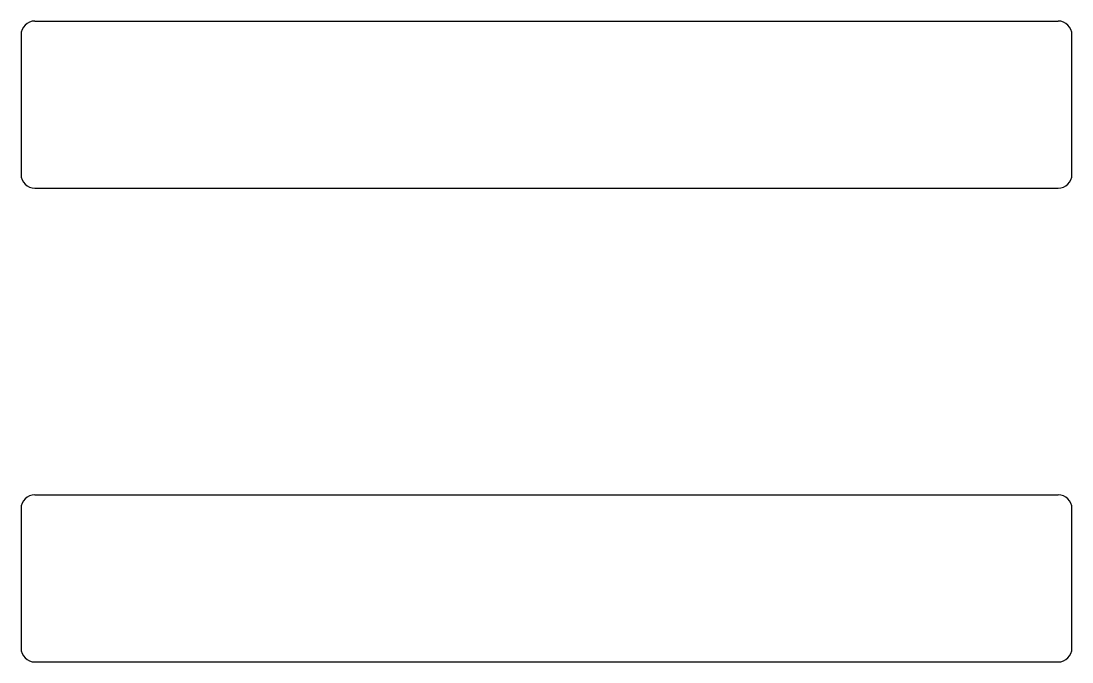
# Model space of a CAD drawing. Header units: millimetres. Extents: x 107.9 to 183.3, y 1.5 to 47.5.
import ezdxf

# ---------------------------------------------------------------- set-up
doc = ezdxf.new("R2010")
doc.units = ezdxf.units.MM

msp = doc.modelspace()

# ---------------------------------------------------------------- linework, layer by layer
for p, q in [((108.851, 47.544), (182.251, 47.544)), ((107.851, 46.544), (107.851, 36.544)), ((183.251, 36.544), (183.251, 46.544)), ((108.851, 35.544), (182.251, 35.544)), ((108.851, 13.544), (182.251, 13.544)), ((107.851, 12.544), (107.851, 2.544)), ((183.251, 2.544), (183.251, 12.544)), ((108.851, 1.544), (182.251, 1.544))]:
    msp.add_line(p, q)
for centre, start, end in [((108.851, 46.544), 90, 180), ((182.251, 46.544), 0, 90), ((108.851, 36.544), 180, 270), ((182.251, 36.544), 270, 360), ((108.851, 12.544), 90, 180), ((182.251, 12.544), 0, 90), ((108.851, 2.544), 180, 270), ((182.251, 2.544), 270, 360)]:
    msp.add_arc(centre, 1, start, end)

doc.saveas('drawing.dxf')
